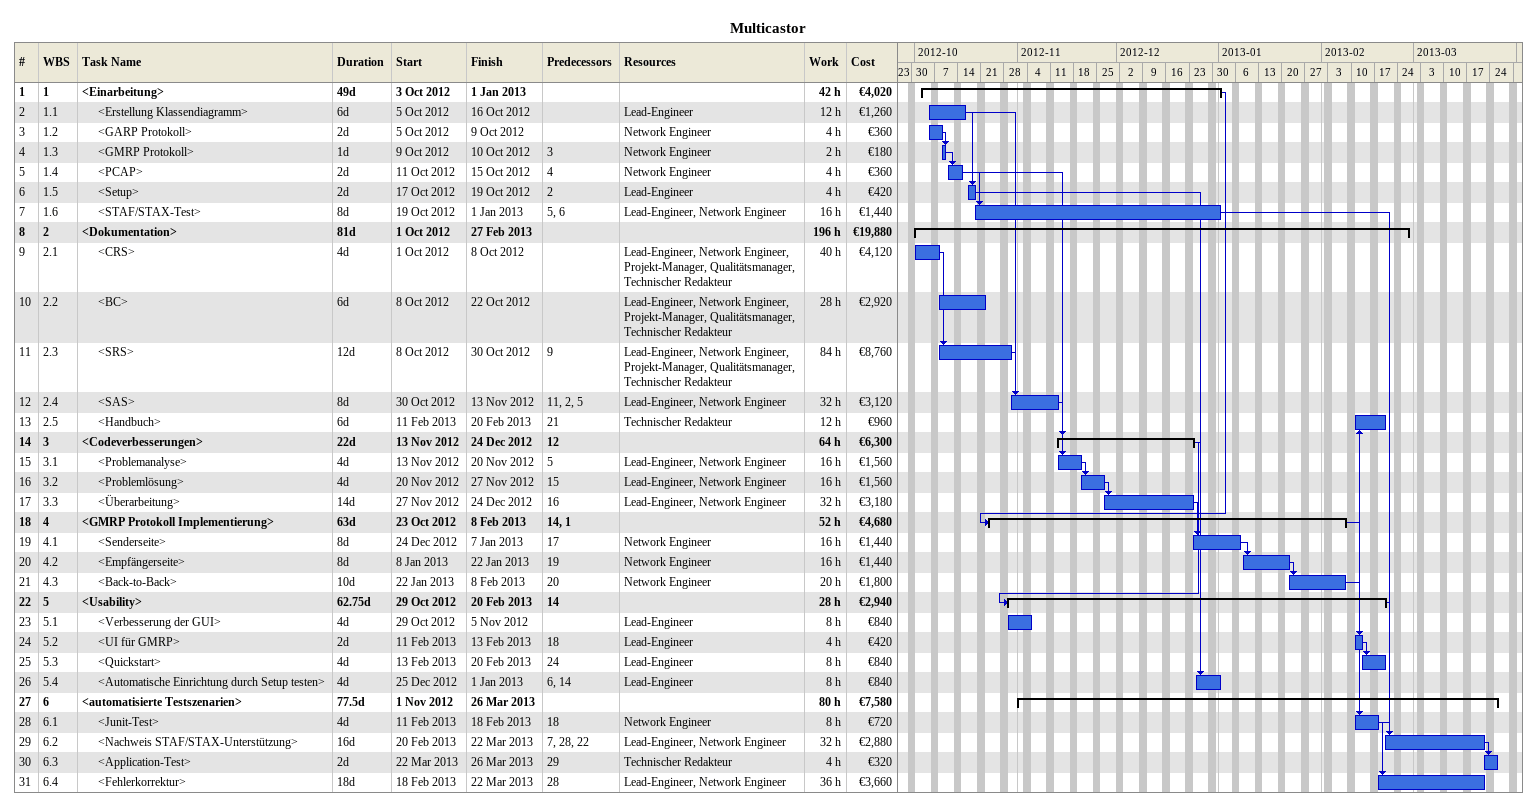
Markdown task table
Multicastor

| ID | WBS | Task | Duration | Start | Finish | Predecessors | Resources | Work (h) | Cost (€) |
|---|---|---|---|---|---|---|---|---|---|
| 1 | 1 | **<Einarbeitung>** | 49d | 2012-10-03 | 2013-01-01 |  |  | 42 | 4020 |
| 2 | 1.1 | <Erstellung Klassendiagramm> | 6d | 2012-10-05 | 2012-10-16 |  | Lead-Engineer | 12 | 1260 |
| 3 | 1.2 | <GARP Protokoll> | 2d | 2012-10-05 | 2012-10-09 |  | Network Engineer | 4 | 360 |
| 4 | 1.3 | <GMRP Protokoll> | 1d | 2012-10-09 | 2012-10-10 | 3 | Network Engineer | 2 | 180 |
| 5 | 1.4 | <PCAP> | 2d | 2012-10-11 | 2012-10-15 | 4 | Network Engineer | 4 | 360 |
| 6 | 1.5 | <Setup> | 2d | 2012-10-17 | 2012-10-19 | 2 | Lead-Engineer | 4 | 420 |
| 7 | 1.6 | <STAF/STAX-Test> | 8d | 2012-10-19 | 2013-01-01 | 5, 6 | Lead-Engineer, Network Engineer | 16 | 1440 |
| 8 | 2 | **<Dokumentation>** | 81d | 2012-10-01 | 2013-02-27 |  |  | 196 | 19880 |
| 9 | 2.1 | <CRS> | 4d | 2012-10-01 | 2012-10-08 |  | Lead-Engineer, Network Engineer, Projekt-Manager, Qualitätsmanager, Technischer Redakteur | 40 | 4120 |
| 10 | 2.2 | <BC> | 6d | 2012-10-08 | 2012-10-22 |  | Lead-Engineer, Network Engineer, Projekt-Manager, Qualitätsmanager, Technischer Redakteur | 28 | 2920 |
| 11 | 2.3 | <SRS> | 12d | 2012-10-08 | 2012-10-30 | 9 | Lead-Engineer, Network Engineer, Projekt-Manager, Qualitätsmanager, Technischer Redakteur | 84 | 8760 |
| 12 | 2.4 | <SAS> | 8d | 2012-10-30 | 2012-11-13 | 11, 2, 5 | Lead-Engineer, Network Engineer | 32 | 3120 |
| 13 | 2.5 | <Handbuch> | 6d | 2013-02-11 | 2013-02-20 | 21 | Technischer Redakteur | 12 | 960 |
| 14 | 3 | **<Codeverbesserungen>** | 22d | 2012-11-13 | 2012-12-24 | 12 |  | 64 | 6300 |
| 15 | 3.1 | <Problemanalyse> | 4d | 2012-11-13 | 2012-11-20 | 5 | Lead-Engineer, Network Engineer | 16 | 1560 |
| 16 | 3.2 | <Problemlösung> | 4d | 2012-11-20 | 2012-11-27 | 15 | Lead-Engineer, Network Engineer | 16 | 1560 |
| 17 | 3.3 | <Überarbeitung> | 14d | 2012-11-27 | 2012-12-24 | 16 | Lead-Engineer, Network Engineer | 32 | 3180 |
| 18 | 4 | **<GMRP Protokoll Implementierung>** | 63d | 2012-10-23 | 2013-02-08 | 14, 1 |  | 52 | 4680 |
| 19 | 4.1 | <Senderseite> | 8d | 2012-12-24 | 2013-01-07 | 17 | Network Engineer | 16 | 1440 |
| 20 | 4.2 | <Empfängerseite> | 8d | 2013-01-08 | 2013-01-22 | 19 | Network Engineer | 16 | 1440 |
| 21 | 4.3 | <Back-to-Back> | 10d | 2013-01-22 | 2013-02-08 | 20 | Network Engineer | 20 | 1800 |
| 22 | 5 | **<Usability>** | 62.75d | 2012-10-29 | 2013-02-20 | 14 |  | 28 | 2940 |
| 23 | 5.1 | <Verbesserung der GUI> | 4d | 2012-10-29 | 2012-11-05 |  | Lead-Engineer | 8 | 840 |
| 24 | 5.2 | <UI für GMRP> | 2d | 2013-02-11 | 2013-02-13 | 18 | Lead-Engineer | 4 | 420 |
| 25 | 5.3 | <Quickstart> | 4d | 2013-02-13 | 2013-02-20 | 24 | Lead-Engineer | 8 | 840 |
| 26 | 5.4 | <Automatische Einrichtung durch Setup testen> | 4d | 2012-12-25 | 2013-01-01 | 6, 14 | Lead-Engineer | 8 | 840 |
| 27 | 6 | **<automatisierte Testszenarien>** | 77.5d | 2012-11-01 | 2013-03-26 |  |  | 80 | 7580 |
| 28 | 6.1 | <Junit-Test> | 4d | 2013-02-11 | 2013-02-18 | 18 | Network Engineer | 8 | 720 |
| 29 | 6.2 | <Nachweis STAF/STAX-Unterstützung> | 16d | 2013-02-20 | 2013-03-22 | 7, 28, 22 | Lead-Engineer, Network Engineer | 32 | 2880 |
| 30 | 6.3 | <Application-Test> | 2d | 2013-03-22 | 2013-03-26 | 29 | Technischer Redakteur | 4 | 320 |
| 31 | 6.4 | <Fehlerkorrektur> | 18d | 2013-02-18 | 2013-03-22 | 28 | Lead-Engineer, Network Engineer | 36 | 3660 |
